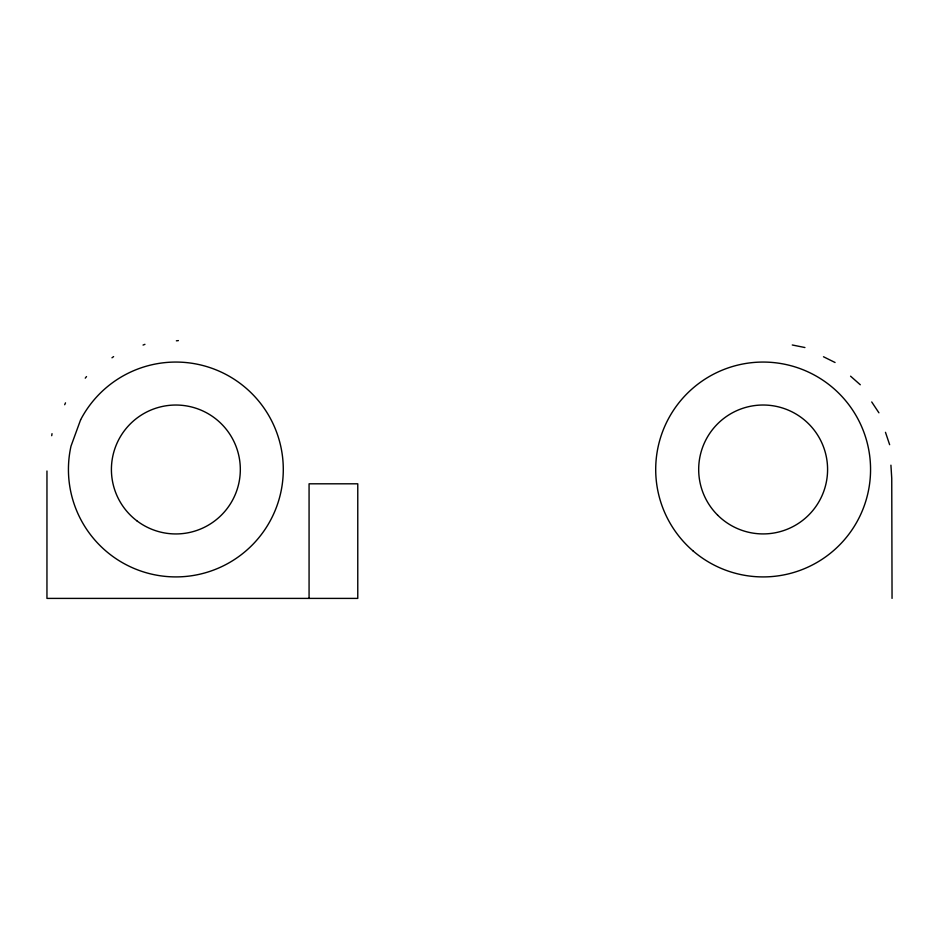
<?xml version="1.0" encoding="UTF-8"?>
<svg xmlns="http://www.w3.org/2000/svg" width="939" height="939" viewBox="0 0 939 939"><rect width="100%" height="100%" fill="white"/><g stroke="black" fill="none" stroke-linecap="round" stroke-linejoin="round"><path stroke-width="1.41" d="M46.962 471.014L46.95 598.401L357.771 598.401L357.771 483.808L309.072 483.808L309.072 598.401M51.715 435.696L52.021 433.677M64.697 404.721L65.507 402.854M85.249 378.147L86.517 376.562M111.976 357.806L113.607 356.597M143.057 345.071L144.946 344.331M176.379 340.822L178.398 340.599M792.27 344.977L804.923 347.536M823.48 356.75L835.064 362.501M850.57 376.187L860.3 384.767M871.721 401.962L878.916 412.808M885.477 432.316L889.644 444.699M890.923 465.181L891.745 478.291L892.05 598.389M80.613 419.803L71 446.142A107.433 107.433 0 0 0 199.021 574.386A107.433 107.433 0 0 0 261.148 404.157A107.433 107.433 0 0 0 80.613 419.803M136.765 520.734A64.462 64.462 0 0 0 239.797 477.716A64.462 64.462 0 0 0 151.038 410.003A64.462 64.462 0 0 0 136.765 520.734M692.923 550.806A107.433 107.433 0 0 0 868.657 489.63A107.433 107.433 0 0 0 727.819 368.029A107.433 107.433 0 0 0 692.923 550.806M717.56 515.053A64.462 64.462 0 0 0 825.393 486.156A64.462 64.462 0 0 0 746.458 407.209A64.462 64.462 0 0 0 717.56 515.053"/></g></svg>
